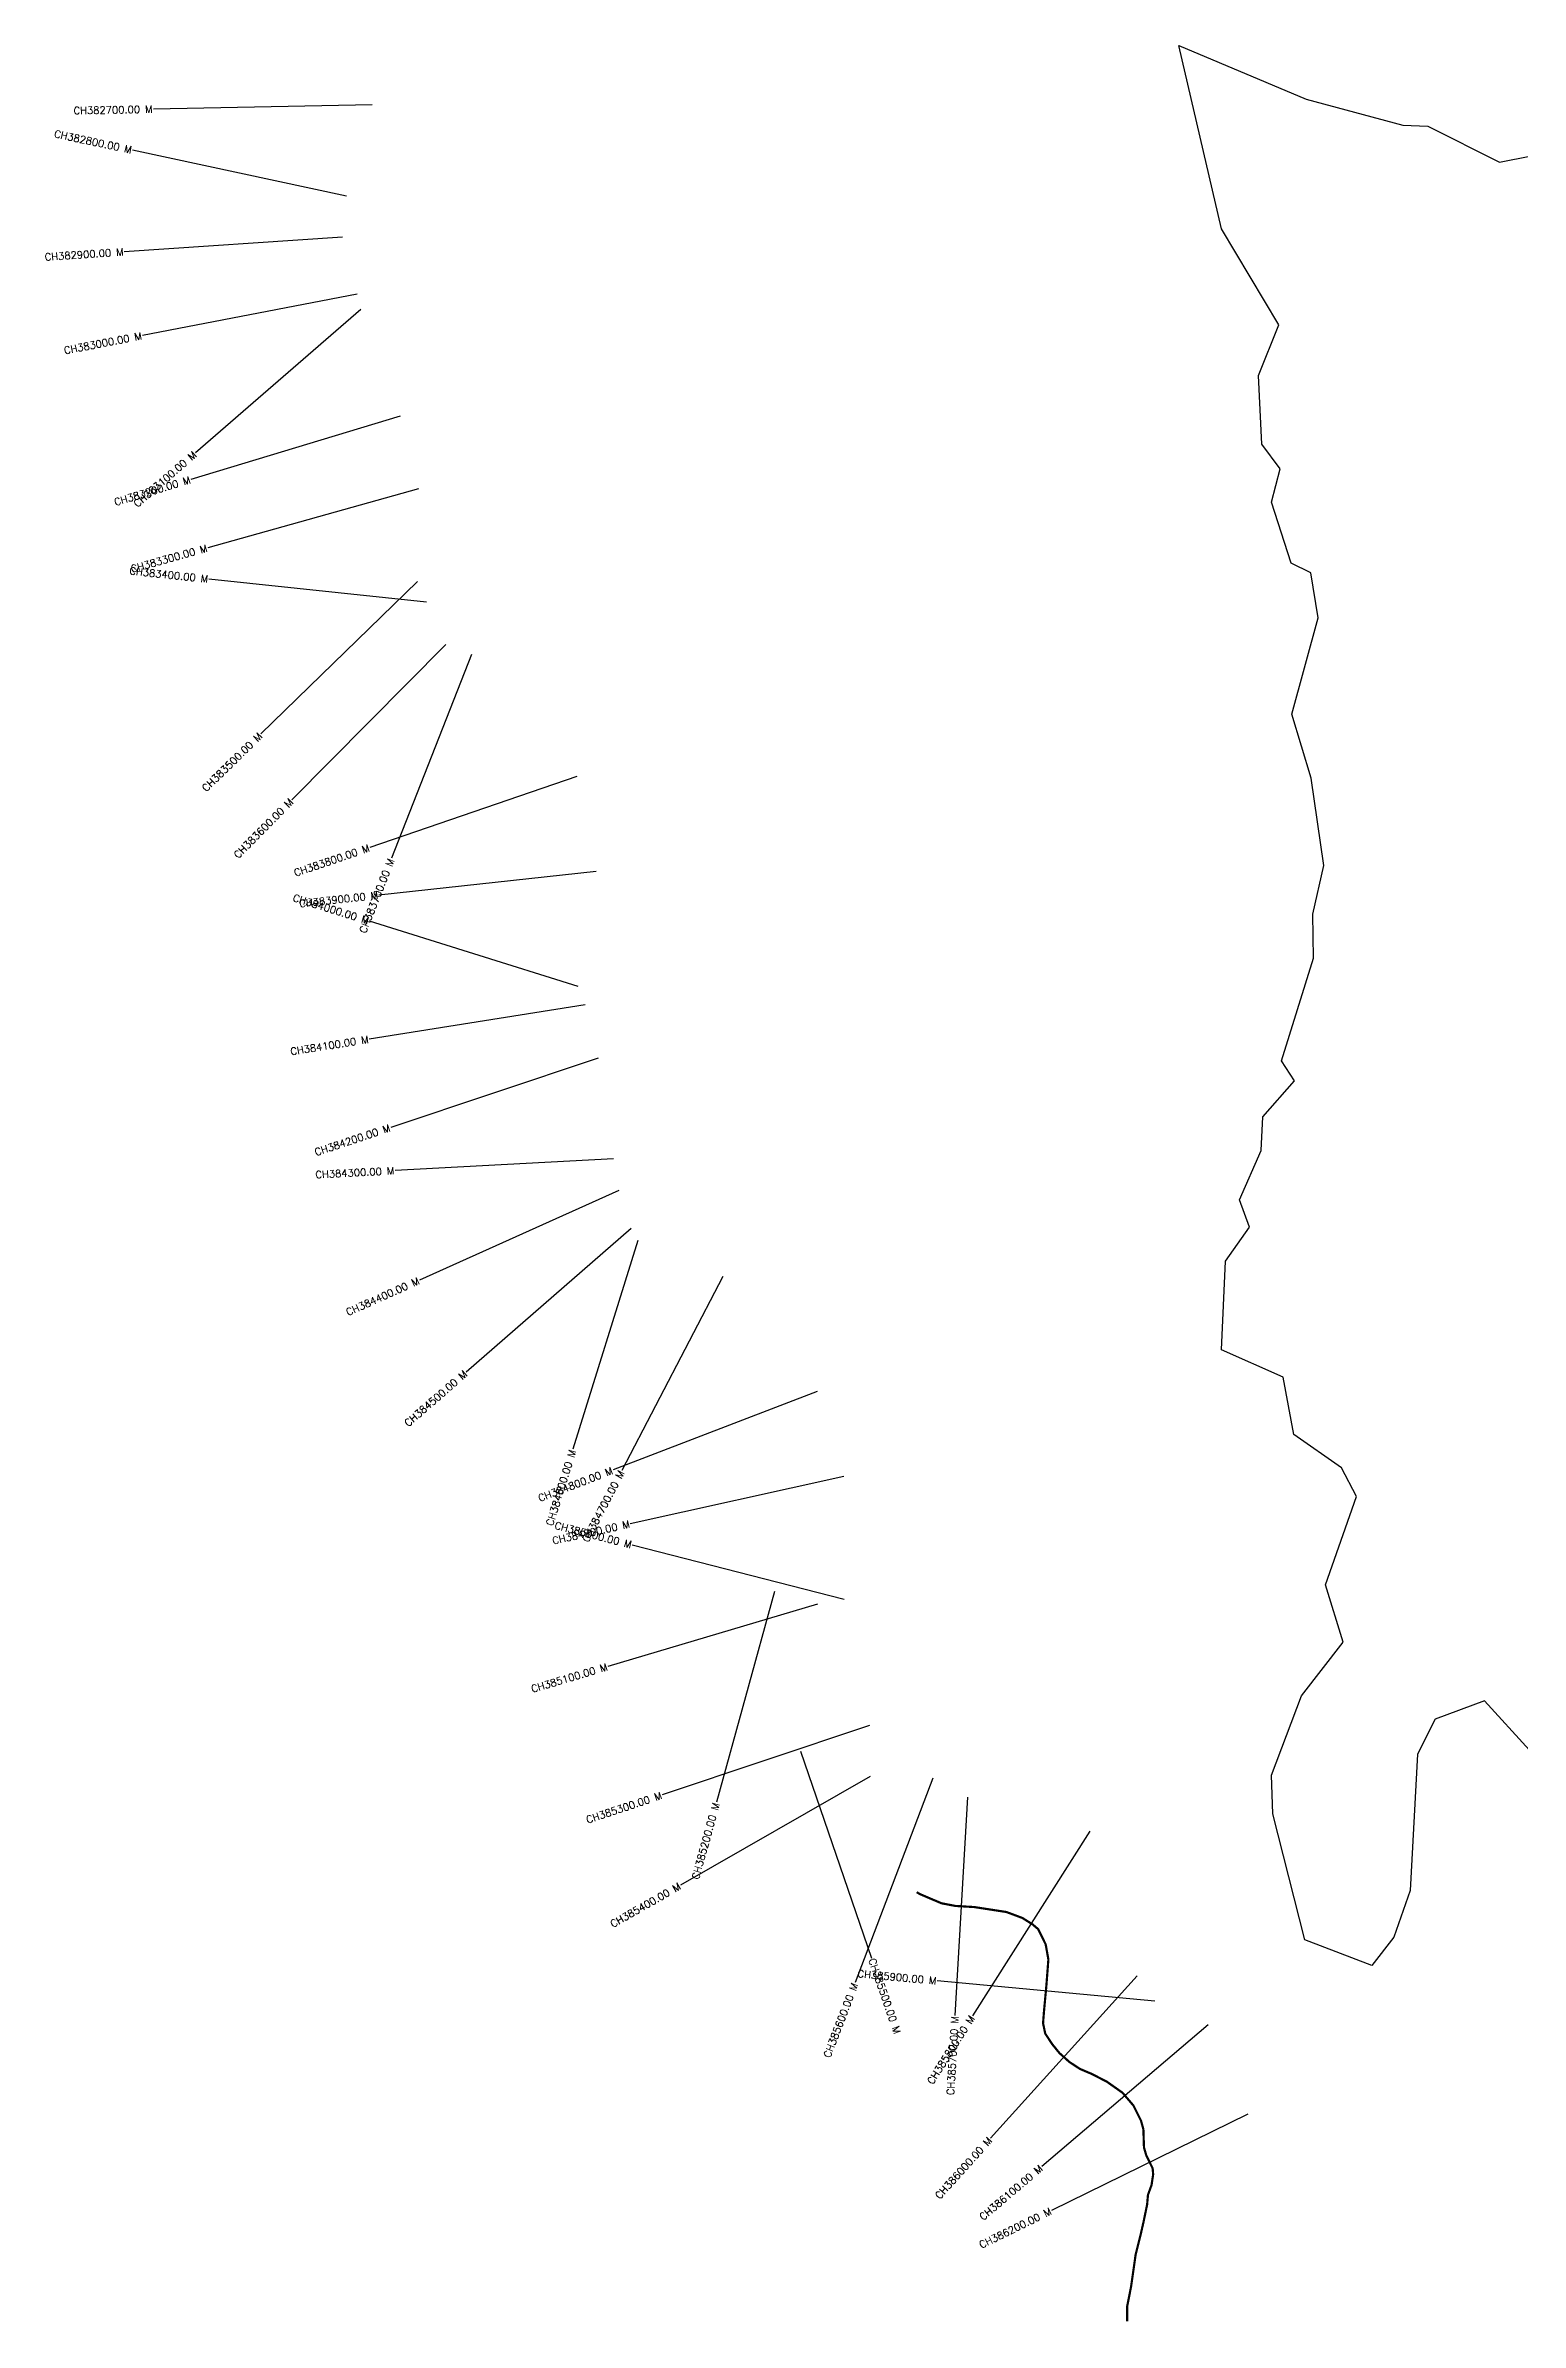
# Model space of a CAD drawing. Header units: metres. Extents: x 299794 to 303787, y 1953507 to 1956866.
# Drawn here: x 299794 to 301817, y 1953507 to 1956630 of the extents above; entities that cross this region are included whole.
import ezdxf
from ezdxf.enums import TextEntityAlignment as Align

# ---------------------------------------------------------------- set-up
doc = ezdxf.new("R2010")
doc.units = ezdxf.units.M
doc.header["$MEASUREMENT"] = 0
for name, color, linetype in [('CS', 134, 'Continuous'), ('CSMark', 6, 'Continuous'), ('NATURALLY PROTECTED', 3, 'Continuous')]:
    doc.layers.add(name, color=color, linetype=linetype)
doc.styles.get("Standard").update_dxf_attribs({"font": 'simplex.shx'})

msp = doc.modelspace()

# ---------------------------------------------------------------- linework, layer by layer
at = {"color": 3, "flags": 128}
for points in [[(301829, 1954292.1), (301767.4, 1954359.9), (301699.7, 1954334.4), (301675.4, 1954286.8), (301665.6, 1954099.7), (301643.2, 1954035.5), (301612.6, 1953996.6), (301520.8, 1954032.1), (301477.2, 1954204.6), (301475.1, 1954258), (301516.2, 1954366.7), (301573.4, 1954440.4), (301549.4, 1954518.7), (301591.7, 1954640), (301571.4, 1954679.4), (301505.7, 1954724.8), (301491.1, 1954803.8), (301406.7, 1954841.1), (301412.3, 1954962.6), (301444.9, 1955009.2), (301431.4, 1955047.1), (301461.2, 1955114.7), (301463.4, 1955160.5), (301506.9, 1955210.1), (301488.7, 1955237.4), (301532.8, 1955378.4), (301531.7, 1955438.8), (301546.8, 1955505.5), (301529.4, 1955625), (301503.2, 1955713), (301539.1, 1955845.2), (301529, 1955906.8), (301502.3, 1955920), (301475.1, 1956003.6), (301487.1, 1956049.5), (301461.8, 1956083.2), (301457.2, 1956177.4), (301485.4, 1956246.9), (301406.5, 1956378.7), (301348.3, 1956630), (301522.6, 1956556.7), (301655.2, 1956520.7), (301689.4, 1956519.3)], [(301689.4, 1956519.3), (301787.8, 1956470.3)], [(301787.8, 1956470.3), (301924, 1956497.1)]]:
    msp.add_lwpolyline(points, dxfattribs=at)
at = {"layer": 'CS'}
for p, q in [((300241.6, 1956548.9), (299941.7, 1956542.9)), ((300206.4, 1956423.6), (299913.1, 1956486.5)), ((300201.2, 1956367.1), (299901.8, 1956347.1)), ((300221.3, 1956289.1), (299926.7, 1956232.3)), ((300226.1, 1956268.1), (299999.5, 1956071.5)), ((300280.4, 1956121.6), (299993.2, 1956035)), ((300305.4, 1956021.9), (300016.5, 1955941.3)), ((300316.3, 1955866.6), (300017.9, 1955898.2)), ((300304.2, 1955895.1), (300089.2, 1955685.8)), ((300342.8, 1955808.5), (300131.6, 1955595.5)), ((300377.9, 1955794.6), (300268.4, 1955515.3)), ((300522.5, 1955627.3), (300238.6, 1955530.2)), ((300549.1, 1955497.2), (300250.8, 1955464.8)), ((300524.4, 1955339.6), (300238.1, 1955429.1)), ((300534.1, 1955314.2), (300237.8, 1955267.3)), ((300551.7, 1955241.2), (300267.2, 1955146.3)), ((300572.8, 1955103), (300273.2, 1955087.1)), ((300580.2, 1955059.9), (300306.6, 1954936.9)), ((300597, 1955007.6), (300370.7, 1954810.6)), ((300606.3, 1954991.3), (300517.2, 1954704.8)), ((300722.8, 1954941.8), (300584.3, 1954675.7)), ((300852.2, 1954784.2), (300572.2, 1954676.4)), ((300888.7, 1954667.5), (300595.8, 1954602.7)), ((300889, 1954498.6), (300598.5, 1954573.4)), ((300793.8, 1954509.9), (300713.9, 1954220.7)), ((300852.7, 1954492.4), (300565.1, 1954406.9)), ((300924.1, 1954325.7), (300639.5, 1954230.8)), ((300829.1, 1954290.6), (300926.8, 1954007)), ((300925, 1954255.8), (300664.5, 1954106.9)), ((301010.9, 1954253.6), (300904.2, 1953973.2)), ((301058.5, 1954227.7), (301041.1, 1953928.2)), ((301226, 1954180.9), (301065.2, 1953927.6)), ((301315.2, 1953947.9), (301016.5, 1953975.6)), ((301290.8, 1953982.7), (301089.9, 1953759.9)), ((301388.5, 1953915.5), (301160, 1953721.1)), ((301442.8, 1953793), (301173.4, 1953660.9))]:
    msp.add_line(p, q, dxfattribs=at)
at = {"layer": 'NATURALLY PROTECTED', "color": 2, "const_width": 3, "flags": 128}
msp.add_lwpolyline([(300988.6, 1954097.3), (300992.5, 1954094.9), (301022.5, 1954082.1), (301041.8, 1954078.4), (301067.4, 1954076.9), (301111.6, 1954070.1), (301133.6, 1954061.9), (301147.7, 1954053), (301155.3, 1954046.5), (301159.6, 1954037.8), (301165.5, 1954025.7), (301169.2, 1954005), (301166.5, 1953969.6), (301163.2, 1953934), (301161.9, 1953917.6), (301164.9, 1953903.3), (301174.8, 1953888.4), (301184.4, 1953876.6), (301198, 1953864.4), (301212.5, 1953854.9), (301228.7, 1953848), (301249.5, 1953837.3), (301270.9, 1953822.2), (301285.9, 1953804.6), (301296.2, 1953784), (301299.5, 1953772.1), (301300.3, 1953747.3), (301303.3, 1953736.8), (301312.2, 1953718.5), (301312.9, 1953710.1), (301310.7, 1953695.6), (301305.8, 1953682.2), (301304.6, 1953668.7), (301299.8, 1953645.5), (301296.4, 1953630.5), (301288.8, 1953599.7), (301282.6, 1953556.1), (301277.2, 1953529), (301277.3, 1953508.6)], dxfattribs=at)

# ---------------------------------------------------------------- texts
at = {"layer": 'CSMark'}
for s, rotation, p in [('CH382700.00 M', 1.1472, (299940.7, 1956542.9)), ('CH382800.00 M', 347.8991, (299912.1, 1956486.7)), ('CH382900.00 M', 3.819, (299900.9, 1956347.1)), ('CH383000.00 M', 10.9166, (299925.7, 1956232.1)), ('CH383100.00 M', 40.9336, (299998.7, 1956070.8)), ('CH383200.00 M', 16.7772, (299992.2, 1956034.7)), ('CH383300.00 M', 15.5868, (300015.5, 1955941)), ('CH383400.00 M', 353.9569, (300016.9, 1955898.3)), ('CH383500.00 M', 44.2348, (300088.5, 1955685.1)), ('CH383600.00 M', 45.2404, (300130.9, 1955594.8)), ('CH383800.00 M', 18.8754, (300237.7, 1955529.9)), ('CH383700.00 M', 68.5988, (300268, 1955514.4)), ('CH383900.00 M', 6.1893, (300249.8, 1955464.7)), ('CH384000.00 M', 342.6358, (300237.1, 1955429.4)), ('CH384100.00 M', 8.996, (300236.8, 1955267.1)), ('CH384200.00 M', 18.4457, (300266.2, 1955146)), ('CH384300.00 M', 3.0414, (300272.2, 1955087)), ('CH384400.00 M', 24.2065, (300305.7, 1954936.5)), ('CH384500.00 M', 41.0295, (300369.9, 1954810)), ('CH384600.00 M', 72.7284, (300516.9, 1954703.8)), ('CH384800.00 M', 21.0494, (300571.3, 1954676.1)), ('CH384700.00 M', 62.5023, (300583.9, 1954674.8)), ('CH384900.00 M', 12.4767, (300594.9, 1954602.5)), ('CH385000.00 M', 345.5477, (300597.5, 1954573.7)), ('CH385100.00 M', 16.566, (300564.2, 1954406.6)), ('CH385300.00 M', 18.4469, (300638.6, 1954230.4)), ('CH385200.00 M', 74.5623, (300713.7, 1954219.7)), ('CH385400.00 M', 29.759, (300663.7, 1954106.4)), ('CH385600.00 M', 69.1574, (300903.8, 1953972.3)), ('CH385900.00 M', 354.703, (301015.5, 1953975.7)), ('CH385800.00 M', 57.5879, (301064.6, 1953926.8)), ('CH385700.00 M', 86.6786, (301041.1, 1953927.2)), ('CH386000.00 M', 47.9534, (301089.2, 1953759.2)), ('CH386100.00 M', 40.3977, (301159.2, 1953720.4)), ('CH386200.00 M', 26.1211, (301172.5, 1953660.5))]:
    msp.add_text(s, height=10, rotation=rotation, dxfattribs=at).set_placement(p, align=Align.MIDDLE_RIGHT)
msp.add_text('CH385500.00 M', height=10, rotation=289.0146, dxfattribs=at).set_placement((300927.1, 1954006.1), align=Align.MIDDLE_LEFT)

doc.saveas('drawing.dxf')
